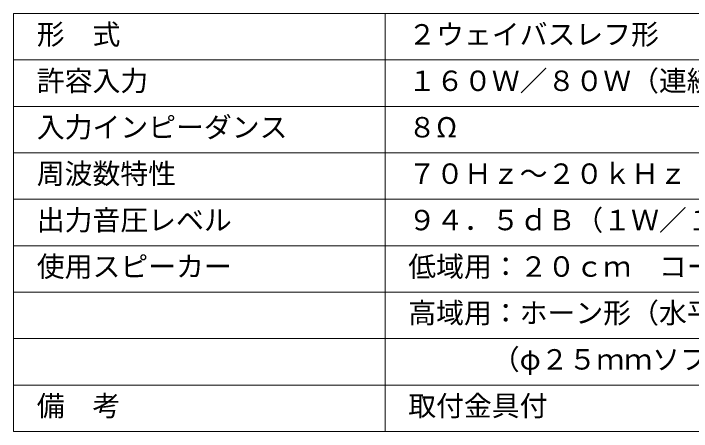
# Model space of a CAD drawing. Units: millimetres, scale not verified. Extents: x -63 to 62, y -57 to 57.
# Drawn here: x -62.5 to 10.5, y -56.5 to -11.5 of the extents above; entities that cross this region are included whole.
import ezdxf
from ezdxf.enums import TextEntityAlignment as Align

# ---------------------------------------------------------------- set-up
doc = ezdxf.new("R2010")
doc.units = ezdxf.units.MM
doc.header["$LTSCALE"] = 0.125
doc.layers.add('0-1_WAKU', color=1, linetype='Continuous', lineweight=18)
doc.layers.add('0-2_MOJI1', color=7, linetype='Continuous')
doc.styles.add('ＭＳ ゴシック', font='')
doc.styles.get('ＭＳ ゴシック').set_extended_font_data('MS Gothic')

msp = doc.modelspace()

# ---------------------------------------------------------------- linework, layer by layer
at = {"layer": '0-1_WAKU', "color": 4}
for p, q in [((62.4901, -11.5065), (-62.5099, -11.5065)), ((-62.5099, -11.5065), (-62.5099, -56.5065)), ((-22.5099, -56.5065), (-22.5099, -11.5065)), ((-62.5099, -56.5065), (62.4901, -56.5065))]:
    msp.add_line(p, q, dxfattribs=at)
at = {"layer": '0-1_WAKU'}
for p, q in [((-62.5099, -16.5065), (62.4901, -16.5065)), ((-62.5099, -21.5065), (62.4901, -21.5065)), ((-62.5099, -26.5065), (62.4901, -26.5065)), ((-62.5099, -31.5065), (62.4901, -31.5065)), ((-62.5099, -36.5065), (62.4901, -36.5065)), ((-62.5099, -41.5065), (62.4901, -41.5065)), ((-62.5099, -46.5065), (62.4901, -46.5065)), ((-62.5099, -51.5065), (62.4901, -51.5065))]:
    msp.add_line(p, q, dxfattribs=at)

# ---------------------------------------------------------------- texts
at = {"layer": '0-2_MOJI1', "style": 'ＭＳ ゴシック'}
for s, p in [('形\u3000式', (-60.0099, -15.5065)), ('２ウェイバスレフ形', (-20.0099, -15.5065)), ('許容入力', (-60.0099, -20.5065)), ('１６０Ｗ／８０Ｗ（連続プログラム／ＲＭＳ）', (-20.0099, -20.5065)), ('入力インピーダンス', (-60.0099, -25.5065)), ('８Ω', (-20.0099, -25.5065)), ('周波数特性', (-60.0099, -30.5065)), ('７０Ｈｚ～２０ｋＨｚ', (-20.0099, -30.5065)), ('出力音圧レベル', (-60.0099, -35.5065)), ('９４．５ｄＢ（１Ｗ／１ｍ）', (-20.0099, -35.5065)), ('使用スピーカー', (-60.0099, -40.5065)), ('低域用：２０ｃｍ\u3000コーン形', (-20.0099, -40.5065)), ('高域用：ホーン形（水平６０°×垂直６０°）', (-20.0099, -45.5065)), ('\u3000\u3000\u3000（φ２５ｍｍソフトドームツィーター）', (-20.0099, -50.5065)), ('備\u3000考', (-60.0099, -55.5065)), ('取付金具付', (-20.0099, -55.5065))]:
    msp.add_text(s, height=2.199, dxfattribs=at).set_placement(p, align=Align.BOTTOM_LEFT)

doc.saveas('drawing.dxf')
